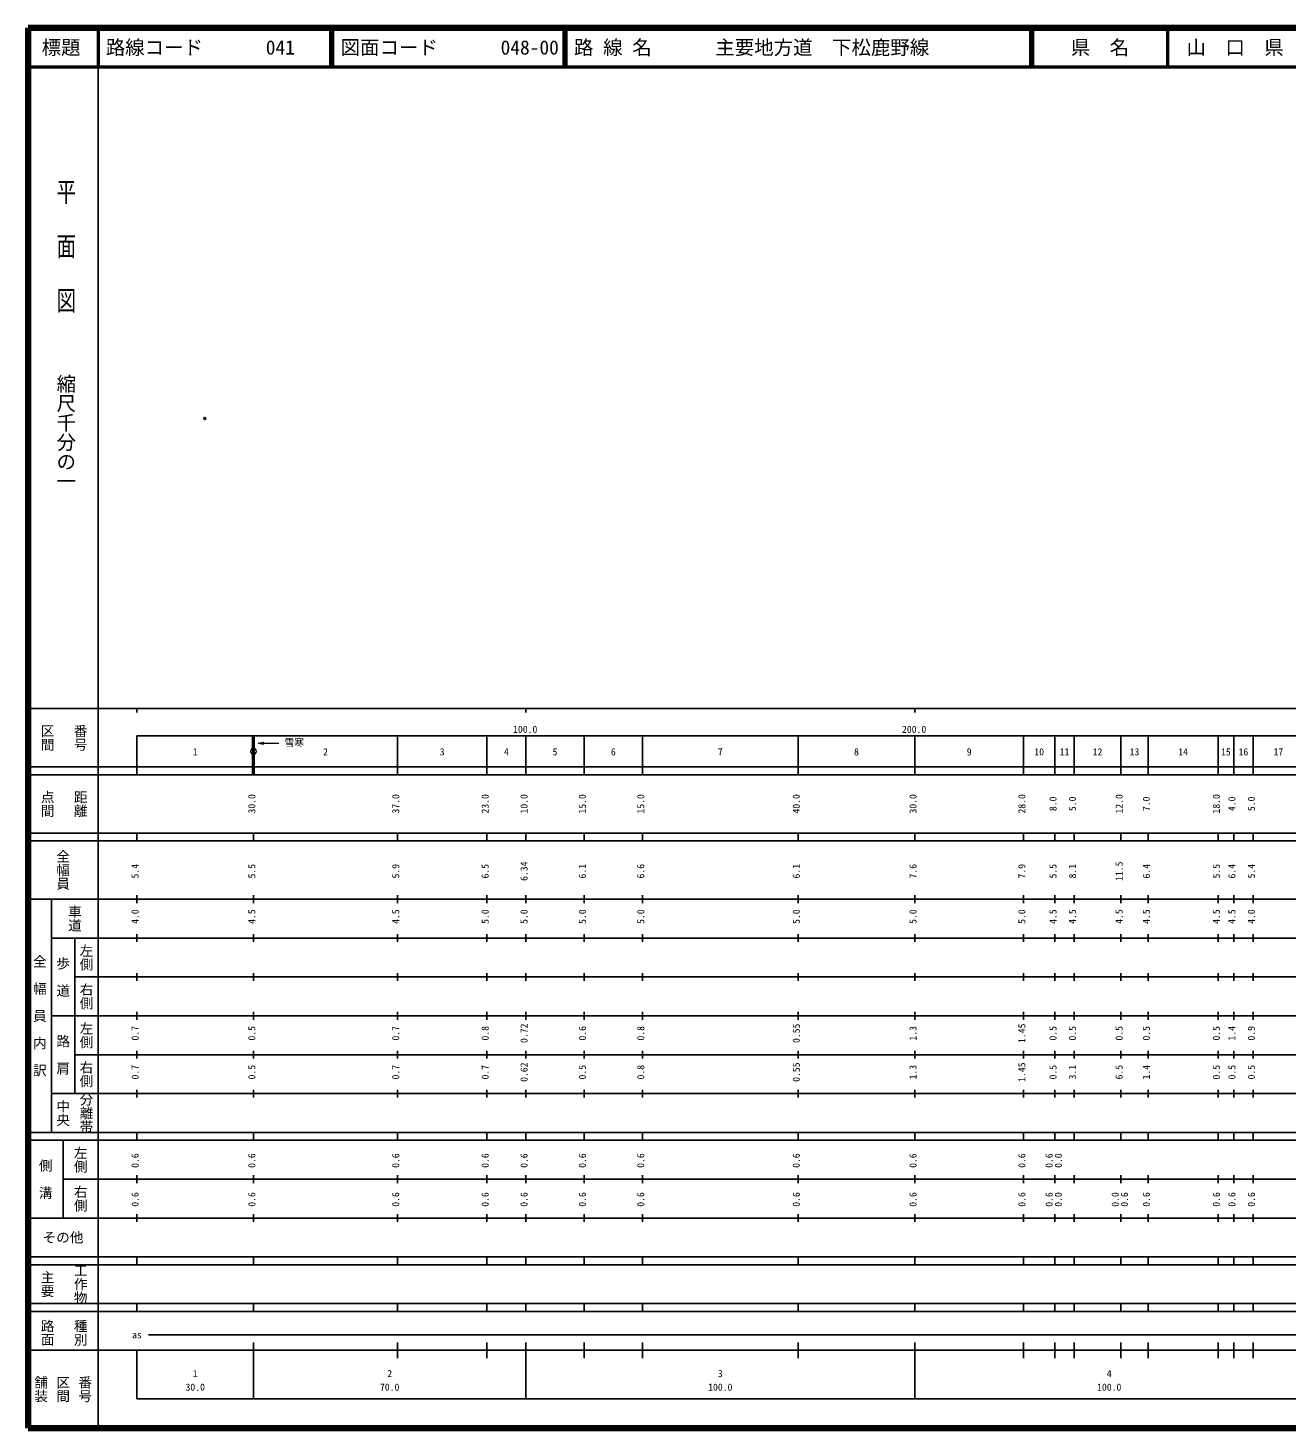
# Model space of a CAD drawing. Units: millimetres on the paper. Extents: x 40 to 680, y 20 to 380.
# Drawn here: x 40 to 363.7, y 20 to 380 of the extents above; entities that cross this region are included whole.
import ezdxf
from ezdxf.enums import TextEntityAlignment as Align

# ---------------------------------------------------------------- set-up
doc = ezdxf.new("R2010")
doc.units = ezdxf.units.MM
doc.header["$PDMODE"] = 32
doc.header["$PDSIZE"] = 0.5
doc.layers.add('M-OTRS', color=6, linetype='Continuous')
doc.layers.add('M-TTL-TXT', color=7, linetype='Continuous')
for name, color, linetype, lineweight in [('M-TTL', 2, 'Continuous', 140), ('M-TTL-BAND', 7, 'Continuous', 25), ('M-TTL-LINE', 7, 'Continuous', 50)]:
    doc.layers.add(name, color=color, linetype=linetype, lineweight=lineweight)
doc.styles.add('@ＭＳ ゴシック', font='')
doc.styles.add('ＭＳ ゴシック', font='')
doc.styles.get('@ＭＳ ゴシック').set_extended_font_data('@MS Gothic')
doc.styles.get('ＭＳ ゴシック').set_extended_font_data('MS Gothic')

msp = doc.modelspace()

# ---------------------------------------------------------------- linework, layer by layer
at = {"layer": 'M-OTRS'}
msp.add_point((85.471, 279.566), dxfattribs=at)
at = {"layer": 'M-TTL'}
for p, q in [((40, 380), (40, 20)), ((680, 380), (40, 380)), ((40, 20), (680, 20))]:
    msp.add_line(p, q, dxfattribs=at)
at = {"layer": 'M-TTL-BAND'}
for p, q in [((58, 370), (58, 20)), ((40, 205), (579, 205)), ((68, 205), (68, 204)), ((168, 205), (168, 204)), ((268, 205), (268, 204)), ((68, 198), (579, 198)), ((68, 198), (68, 188)), ((135, 188), (135, 198)), ((158, 188), (158, 198)), ((168, 188), (168, 198)), ((183, 188), (183, 198)), ((198, 188), (198, 198)), ((238, 188), (238, 198)), ((268, 188), (268, 198)), ((296, 188), (296, 198)), ((304, 188), (304, 198)), ((309, 188), (309, 198)), ((321, 188), (321, 198)), ((328, 188), (328, 198)), ((346, 188), (346, 198)), ((350, 188), (350, 198)), ((355, 188), (355, 198)), ((40, 190), (579, 190)), ((40, 188), (579, 188)), ((40, 173), (579, 173)), ((68, 171), (68, 173)), ((98, 171), (98, 173)), ((135, 171), (135, 173)), ((158, 171), (158, 173)), ((168, 171), (168, 173)), ((183, 171), (183, 173)), ((198, 171), (198, 173)), ((238, 171), (238, 173)), ((268, 171), (268, 173)), ((296, 171), (296, 173)), ((304, 171), (304, 173)), ((309, 171), (309, 173)), ((321, 171), (321, 173)), ((328, 171), (328, 173)), ((346, 171), (346, 173)), ((350, 171), (350, 173)), ((355, 171), (355, 173)), ((40, 171), (579, 171)), ((40, 156), (579, 156)), ((46, 96), (46, 156)), ((68, 155), (68, 157)), ((98, 155), (98, 157)), ((135, 155), (135, 157)), ((158, 155), (158, 157)), ((168, 155), (168, 157)), ((183, 155), (183, 157)), ((198, 155), (198, 157)), ((238, 155), (238, 157)), ((268, 155), (268, 157)), ((296, 155), (296, 157)), ((304, 155), (304, 157)), ((309, 155), (309, 157)), ((321, 155), (321, 157)), ((328, 155), (328, 157)), ((346, 155), (346, 157)), ((350, 155), (350, 157)), ((355, 155), (355, 157)), ((46, 146), (579, 146)), ((52, 146), (52, 106)), ((68, 145), (68, 147)), ((98, 145), (98, 147)), ((135, 145), (135, 147)), ((158, 145), (158, 147)), ((168, 145), (168, 147)), ((183, 145), (183, 147)), ((198, 145), (198, 147)), ((238, 145), (238, 147)), ((268, 145), (268, 147)), ((296, 145), (296, 147)), ((304, 145), (304, 147)), ((309, 145), (309, 147)), ((321, 145), (321, 147)), ((328, 145), (328, 147)), ((346, 145), (346, 147)), ((350, 145), (350, 147)), ((355, 145), (355, 147)), ((68, 135), (68, 137)), ((98, 135), (98, 137)), ((135, 135), (135, 137)), ((158, 135), (158, 137)), ((168, 135), (168, 137)), ((183, 135), (183, 137)), ((198, 135), (198, 137)), ((238, 135), (238, 137)), ((268, 135), (268, 137)), ((296, 135), (296, 137)), ((304, 135), (304, 137)), ((309, 135), (309, 137)), ((321, 135), (321, 137)), ((328, 135), (328, 137)), ((346, 135), (346, 137)), ((350, 135), (350, 137)), ((355, 135), (355, 137)), ((52, 136), (579, 136)), ((46, 126), (579, 126)), ((68, 125), (68, 127)), ((98, 125), (98, 127)), ((135, 125), (135, 127)), ((158, 125), (158, 127)), ((168, 125), (168, 127)), ((183, 125), (183, 127)), ((198, 125), (198, 127)), ((238, 125), (238, 127)), ((268, 125), (268, 127)), ((296, 125), (296, 127)), ((304, 125), (304, 127)), ((309, 125), (309, 127)), ((321, 125), (321, 127)), ((328, 125), (328, 127)), ((346, 125), (346, 127)), ((350, 125), (350, 127)), ((355, 125), (355, 127)), ((52, 116), (579, 116)), ((68, 115), (68, 117)), ((98, 115), (98, 117)), ((135, 115), (135, 117)), ((158, 115), (158, 117)), ((168, 115), (168, 117)), ((183, 115), (183, 117)), ((198, 115), (198, 117)), ((238, 115), (238, 117)), ((268, 115), (268, 117)), ((296, 115), (296, 117)), ((304, 115), (304, 117)), ((309, 115), (309, 117)), ((321, 115), (321, 117)), ((328, 115), (328, 117)), ((346, 115), (346, 117)), ((350, 115), (350, 117)), ((355, 115), (355, 117)), ((46, 106), (579, 106)), ((68, 105), (68, 107)), ((98, 105), (98, 107)), ((135, 105), (135, 107)), ((158, 105), (158, 107)), ((168, 105), (168, 107)), ((183, 105), (183, 107)), ((198, 105), (198, 107)), ((238, 105), (238, 107)), ((268, 105), (268, 107)), ((296, 105), (296, 107)), ((304, 105), (304, 107)), ((309, 105), (309, 107)), ((321, 105), (321, 107)), ((328, 105), (328, 107)), ((346, 105), (346, 107)), ((350, 105), (350, 107)), ((355, 105), (355, 107)), ((40, 96), (579, 96)), ((40, 94), (579, 94)), ((49, 94), (49, 74)), ((68, 94), (68, 96)), ((98, 94), (98, 96)), ((135, 94), (135, 96)), ((158, 94), (158, 96)), ((168, 94), (168, 96)), ((183, 94), (183, 96)), ((198, 94), (198, 96)), ((238, 94), (238, 96)), ((268, 94), (268, 96)), ((296, 94), (296, 96)), ((304, 94), (304, 96)), ((309, 94), (309, 96)), ((321, 94), (321, 96)), ((328, 94), (328, 96)), ((346, 94), (346, 96)), ((350, 94), (350, 96)), ((355, 94), (355, 96)), ((49, 84), (579, 84)), ((68, 83), (68, 85)), ((98, 83), (98, 85)), ((135, 83), (135, 85)), ((158, 83), (158, 85)), ((168, 83), (168, 85)), ((183, 83), (183, 85)), ((198, 83), (198, 85)), ((238, 83), (238, 85)), ((268, 83), (268, 85)), ((296, 83), (296, 85)), ((304, 83), (304, 85)), ((309, 83), (309, 85)), ((321, 83), (321, 85)), ((328, 83), (328, 85)), ((346, 83), (346, 85)), ((350, 83), (350, 85)), ((355, 83), (355, 85)), ((40, 74), (579, 74)), ((68, 73), (68, 75)), ((98, 73), (98, 75)), ((135, 73), (135, 75)), ((158, 73), (158, 75)), ((168, 73), (168, 75)), ((183, 73), (183, 75)), ((198, 73), (198, 75)), ((238, 73), (238, 75)), ((268, 73), (268, 75)), ((296, 73), (296, 75)), ((304, 73), (304, 75)), ((309, 73), (309, 75)), ((321, 73), (321, 75)), ((328, 73), (328, 75)), ((346, 73), (346, 75)), ((350, 73), (350, 75)), ((355, 73), (355, 75)), ((40, 64), (579, 64)), ((40, 62), (579, 62)), ((68, 62), (68, 64)), ((98, 62), (98, 64)), ((135, 62), (135, 64)), ((158, 62), (158, 64)), ((168, 62), (168, 64)), ((183, 62), (183, 64)), ((198, 62), (198, 64)), ((238, 62), (238, 64)), ((268, 62), (268, 64)), ((296, 62), (296, 64)), ((304, 62), (304, 64)), ((309, 62), (309, 64)), ((321, 62), (321, 64)), ((328, 62), (328, 64)), ((346, 62), (346, 64)), ((350, 62), (350, 64)), ((355, 62), (355, 64)), ((40, 52), (579, 52)), ((68, 50), (68, 52)), ((98, 50), (98, 52)), ((135, 50), (135, 52)), ((158, 50), (158, 52)), ((168, 50), (168, 52)), ((183, 50), (183, 52)), ((198, 50), (198, 52)), ((238, 50), (238, 52)), ((268, 50), (268, 52)), ((296, 50), (296, 52)), ((304, 50), (304, 52)), ((309, 50), (309, 52)), ((321, 50), (321, 52)), ((328, 50), (328, 52)), ((346, 50), (346, 52)), ((350, 50), (350, 52)), ((355, 50), (355, 52)), ((40, 50), (579, 50)), ((71, 44), (545, 44)), ((40, 40), (579, 40)), ((68, 40), (68, 27.5)), ((98, 27.5), (98, 42)), ((135, 38), (135, 42)), ((158, 38), (158, 42)), ((168, 27.5), (168, 42)), ((183, 38), (183, 42)), ((198, 38), (198, 42)), ((238, 38), (238, 42)), ((268, 27.5), (268, 42)), ((296, 38), (296, 42)), ((304, 38), (304, 42)), ((309, 38), (309, 42)), ((321, 38), (321, 42)), ((328, 38), (328, 42)), ((346, 38), (346, 42)), ((350, 38), (350, 42)), ((355, 38), (355, 42)), ((68, 27.5), (579, 27.5))]:
    msp.add_line(p, q, dxfattribs=at)
at = {"layer": 'M-TTL-BAND', "lineweight": 50}
msp.add_line((98, 188), (98, 198), dxfattribs=at)
at = {"layer": 'M-TTL-BAND', "lineweight": 13}
for q in [(100.66, 196.392), (100.66, 195.871), (104.523, 196.131)]:
    msp.add_line((99.183, 196.131), q, dxfattribs=at)
msp.add_lwpolyline([(98.75, 194, 1), (97.25, 194, 1)], format="xyb", close=True, dxfattribs=at)
at = {"layer": 'M-TTL-LINE'}
for p, q in [((58, 380), (58, 370)), ((117.75, 380), (117.75, 370)), ((118.25, 380), (118.25, 370)), ((177.75, 380), (177.75, 370)), ((178.25, 380), (178.25, 370)), ((297.75, 380), (297.75, 370)), ((298.25, 380), (298.25, 370)), ((333, 380), (333, 370)), ((40, 370), (680, 370))]:
    msp.add_line(p, q, dxfattribs=at)

# ---------------------------------------------------------------- texts
at = {"layer": 'M-TTL-BAND', "style": '@ＭＳ ゴシック', "width": 1.4}
msp.add_text('平  面  図', height=3.666, rotation=270, dxfattribs=at).set_placement((49.777, 306.475), align=Align.MIDDLE_RIGHT)
at = {"layer": 'M-TTL-BAND', "style": '@ＭＳ ゴシック'}
msp.add_text('縮尺千分の一', height=3.666, rotation=270, dxfattribs=at).set_placement((49.777, 261.03), align=Align.MIDDLE_RIGHT)
for s, p in [('区間', (45, 197.5)), ('番号', (53.5, 197.5)), ('点間', (45, 180.5)), ('距離', (53.5, 180.5)), ('全幅員', (49, 163.5)), ('車道', (52, 151)), ('左側', (55, 141)), ('全\u3000幅\u3000員\u3000内\u3000訳', (43, 126)), ('歩\u3000道', (49, 136)), ('右側', (55, 131)), ('左側', (55, 121)), ('路\u3000肩', (49, 116)), ('右側', (55, 111)), ('分離帯', (55, 101)), ('中央', (49, 101)), ('左側', (53.5, 89)), ('側\u3000溝', (44.5, 84)), ('右側', (53.5, 79)), ('工作物', (53.5, 57)), ('主要', (45, 57)), ('路面', (45, 44.5)), ('種別', (53.5, 44.5)), ('舗装', (43.333, 30)), ('区間', (49, 30)), ('番号', (54.667, 30))]:
    msp.add_text(s, height=2.566, rotation=270, dxfattribs=at).set_placement(p, align=Align.MIDDLE_CENTER)
at = {"layer": 'M-TTL-BAND', "style": 'ＭＳ ゴシック'}
for s, p in [('100.0', (167.844, 198.195)), ('200.0', (267.844, 198.195)), ('1', (83, 192.405)), ('雪寒', (108.441, 194.808)), ('2', (116.5, 192.405)), ('3', (146.5, 192.405)), ('4', (163, 192.405)), ('5', (175.5, 192.405)), ('6', (190.5, 192.405)), ('7', (218, 192.405)), ('8', (253, 192.405)), ('9', (282, 192.405)), ('10', (300, 192.405)), ('11', (306.5, 192.405)), ('12', (315, 192.405)), ('13', (324.5, 192.405)), ('14', (337, 192.405)), ('15', (348, 192.405)), ('16', (352.5, 192.405)), ('17', (361.5, 192.405)), ('as', (68, 42.5)), ('1', (83, 32.523)), ('2', (133, 32.523)), ('3', (218, 32.523)), ('4', (318, 32.523)), ('30.0', (83, 29.033)), ('70.0', (133, 29.033)), ('100.0', (218, 29.033)), ('100.0', (318, 29.033))]:
    msp.add_text(s, height=1.833, dxfattribs=at).set_placement(p, align=Align.BOTTOM_CENTER)
for s, p in [('30.0', (99, 180.5)), ('37.0', (136, 180.5)), ('23.0', (159, 180.5)), ('10.0', (169, 180.5)), ('15.0', (184, 180.5)), ('15.0', (199, 180.5)), ('40.0', (239, 180.5)), ('30.0', (269, 180.5)), ('28.0', (297, 180.5)), ('8.0', (305, 180.5)), ('5.0', (310, 180.5)), ('12.0', (322, 180.5)), ('7.0', (329, 180.5)), ('18.0', (347, 180.5)), ('4.0', (351, 180.5)), ('5.0', (356, 180.5)), ('5.4', (69, 163.174)), ('5.5', (99, 163.174)), ('5.9', (136, 163.174)), ('6.5', (159, 163.174)), ('6.34', (169, 163.174)), ('6.1', (184, 163.174)), ('6.6', (199, 163.174)), ('6.1', (239, 163.174)), ('7.6', (269, 163.174)), ('7.9', (297, 163.174)), ('5.5', (305, 163.174)), ('8.1', (310, 163.174)), ('11.5', (322, 163.174)), ('6.4', (329, 163.174)), ('5.5', (347, 163.174)), ('6.4', (351, 163.174)), ('5.4', (356, 163.174)), ('4.0', (69, 151.5)), ('4.5', (99, 151.5)), ('4.5', (136, 151.5)), ('5.0', (159, 151.5)), ('5.0', (169, 151.5)), ('5.0', (184, 151.5)), ('5.0', (199, 151.5)), ('5.0', (239, 151.5)), ('5.0', (269, 151.5)), ('5.0', (297, 151.5)), ('4.5', (305, 151.5)), ('4.5', (310, 151.5)), ('4.5', (322, 151.5)), ('4.5', (329, 151.5)), ('4.5', (347, 151.5)), ('4.5', (351, 151.5)), ('4.0', (356, 151.5)), ('0.7', (69, 121.5)), ('0.5', (99, 121.5)), ('0.7', (136, 121.5)), ('0.8', (159, 121.5)), ('0.72', (169, 121.5)), ('0.6', (184, 121.5)), ('0.8', (199, 121.5)), ('0.55', (239, 121.5)), ('1.3', (269, 121.5)), ('1.45', (297, 121.5)), ('0.5', (305, 121.5)), ('0.5', (310, 121.5)), ('0.5', (322, 121.5)), ('0.5', (329, 121.5)), ('0.5', (347, 121.5)), ('1.4', (351, 121.5)), ('0.9', (356, 121.5)), ('0.7', (69, 111.5)), ('0.5', (99, 111.5)), ('0.7', (136, 111.5)), ('0.7', (159, 111.5)), ('0.62', (169, 111.5)), ('0.5', (184, 111.5)), ('0.8', (199, 111.5)), ('0.55', (239, 111.5)), ('1.3', (269, 111.5)), ('1.45', (297, 111.5)), ('0.5', (305, 111.5)), ('3.1', (310, 111.5)), ('6.5', (322, 111.5)), ('1.4', (329, 111.5)), ('0.5', (347, 111.5)), ('0.5', (351, 111.5)), ('0.5', (356, 111.5)), ('0.6', (69, 88.764)), ('0.6', (99, 88.764)), ('0.6', (136, 88.764)), ('0.6', (159, 88.764)), ('0.6', (169, 88.764)), ('0.6', (184, 88.764)), ('0.6', (199, 88.764)), ('0.6', (239, 88.764)), ('0.6', (269, 88.764)), ('0.6', (297, 88.764)), ('0.6', (304, 88.764)), ('0.0', (306.37, 88.764)), ('0.6', (69, 78.764)), ('0.6', (99, 78.764)), ('0.6', (136, 78.764)), ('0.6', (159, 78.764)), ('0.6', (169, 78.764)), ('0.6', (184, 78.764)), ('0.6', (199, 78.764)), ('0.6', (239, 78.764)), ('0.6', (269, 78.764)), ('0.6', (297, 78.764)), ('0.6', (304, 78.764)), ('0.0', (306.37, 78.764)), ('0.0', (321, 78.764)), ('0.6', (323.37, 78.764)), ('0.6', (329, 78.764)), ('0.6', (347, 78.764)), ('0.6', (351, 78.764)), ('0.6', (356, 78.764))]:
    msp.add_text(s, height=1.833, rotation=90, dxfattribs=at).set_placement(p, align=Align.BOTTOM_CENTER)
msp.add_text('その他', height=2.566, dxfattribs=at).set_placement((49, 69), align=Align.MIDDLE_CENTER)
at = {"layer": 'M-TTL-TXT', "style": 'ＭＳ ゴシック'}
for s, p in [('標題', (48.5, 375)), ('県\u3000名', (315.625, 375)), ('山\u3000口\u3000県', (350.375, 375))]:
    msp.add_text(s, height=3.666, dxfattribs=at).set_placement(p, align=Align.MIDDLE_CENTER)
for s, p in [('路線コード', (60, 375)), ('041', (101.142, 375)), ('図面コード', (120.38, 375)), ('048-00', (161.521, 375)), ('路 線 名', (180.38, 375)), ('主要地方道\u3000下松鹿野線', (216.734, 375))]:
    msp.add_text(s, height=3.666, dxfattribs=at).set_placement(p, align=Align.MIDDLE_LEFT)

doc.saveas('drawing.dxf')
